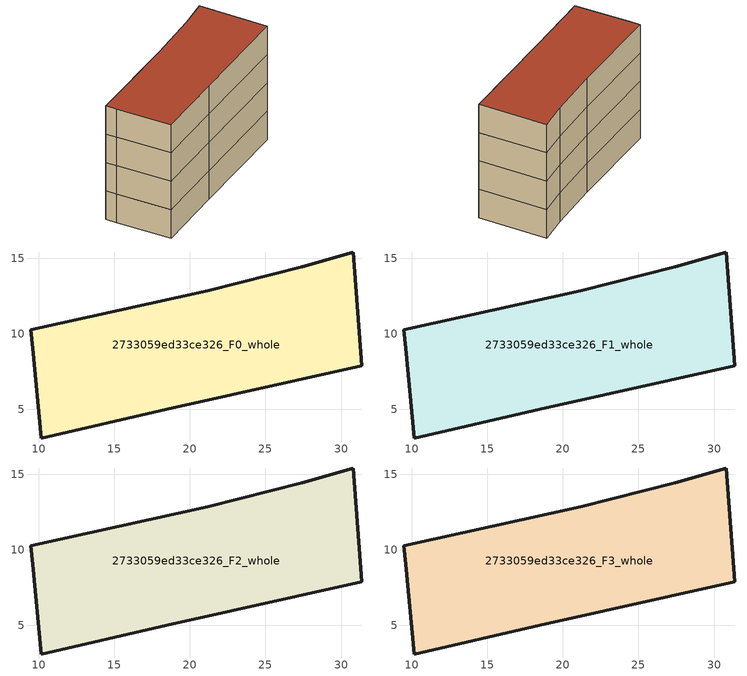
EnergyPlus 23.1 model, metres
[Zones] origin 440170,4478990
2733059ed33ce326_F0_whole
 floor ground (EU_floor_Construction): 30.8,15.41 31.37,7.88 18.48,5.01 10.19,3.11 9.6,9.06 9.48,10.28 21.19,12.86 27.45,14.43 z0
 wall outside (EU_wall_Construction): 9.48,10.28 9.6,9.06 10.19,3.11 18.48,5.01 31.37,7.88 30.8,15.41 27.45,14.43 21.19,12.86 9.48,10.28 z0:3
2733059ed33ce326_F1_whole
 floor to 2733059ed33ce326_F0_whole (EU_floor_Construction): 30.8,15.41 31.37,7.88 18.48,5.01 10.19,3.11 9.6,9.06 9.48,10.28 21.19,12.86 27.45,14.43 z3
 wall outside (EU_wall_Construction): 9.48,10.28 9.6,9.06 10.19,3.11 18.48,5.01 31.37,7.88 30.8,15.41 27.45,14.43 21.19,12.86 9.48,10.28 z3:6
2733059ed33ce326_F2_whole
 floor to 2733059ed33ce326_F1_whole (EU_floor_Construction): 30.8,15.41 31.37,7.88 18.48,5.01 10.19,3.11 9.6,9.06 9.48,10.28 21.19,12.86 27.45,14.43 z6
 wall outside (EU_wall_Construction): 9.48,10.28 9.6,9.06 10.19,3.11 18.48,5.01 31.37,7.88 30.8,15.41 27.45,14.43 21.19,12.86 9.48,10.28 z6:9
2733059ed33ce326_F3_whole
 floor to 2733059ed33ce326_F2_whole (EU_floor_Construction): 30.8,15.41 31.37,7.88 18.48,5.01 10.19,3.11 9.6,9.06 9.48,10.28 21.19,12.86 27.45,14.43 z9
 wall outside (EU_wall_Construction): 9.48,10.28 9.6,9.06 10.19,3.11 18.48,5.01 31.37,7.88 30.8,15.41 27.45,14.43 21.19,12.86 9.48,10.28 z9:12
 roof outside (EU_roof_Construction): 31.37,7.88 30.8,15.41 27.45,14.43 21.19,12.86 9.48,10.28 9.6,9.06 10.19,3.11 18.48,5.01 z12
[Building]
EU S2 Campaign: North Axis=0; Terrain=City; Solar Distribution=FullExterior
[Site:Location]
Madrid: Latitude=40.5; Longitude=-3.5; Time Zone=1; Elevation=609
[SizingPeriod:WeatherFileDays]
AnnualSizingPeriod: Begin Month=1; Begin Day of Month=1; End Month=12; End Day of Month=31; Day of Week for Start Day=Monday; Use Weather File Daylight Saving Period=No; Use Weather File Rain and Snow Indicators=No
[MATERIAL]
EU_InternalMass_Material: Roughness=MediumRough; Thickness=0.1; Conductivity=1; Density=1800; Specific Heat=900; Thermal Absorptance=0.9; Solar Absorptance=0.7; Visible Absorptance=0.7
[MATERIAL:NOMASS] Roughness=MediumRough; Thermal Absorptance=0.9; Solar Absorptance=0.7; Visible Absorptance=0.7
Name | Thermal Resistance
EU_wall_NoMass | 1.60022
EU_roof_NoMass | 1.57597
EU_floor_NoMass | 0.470652
[CONSTRUCTION]
EU_wall_Construction: EU_wall_NoMass
EU_roof_Construction: EU_roof_NoMass
EU_floor_Construction: EU_floor_NoMass
EU_InternalMass_Construction: EU_InternalMass_Material
[ZONE] Type=1; Multiplier=1; Ceiling Height=autocalculate; Volume=467.896; Floor Area=autocalculate; Part of Total Floor Area=Yes
2733059ed33ce326_F0_whole; 2733059ed33ce326_F1_whole; 2733059ed33ce326_F2_whole; 2733059ed33ce326_F3_whole
[INTERNALMASS] Construction=EU_InternalMass_Construction; Surface Area=155.966
Name | Zone or ZoneList
2733059ed33ce326_F0_whole_EU_InternalMass | 2733059ed33ce326_F0_whole
2733059ed33ce326_F1_whole_EU_InternalMass | 2733059ed33ce326_F1_whole
2733059ed33ce326_F2_whole_EU_InternalMass | 2733059ed33ce326_F2_whole
2733059ed33ce326_F3_whole_EU_InternalMass | 2733059ed33ce326_F3_whole
[OTHEREQUIPMENT] Fuel Type=Electricity; Design Level Calculation Method=Watts/Area; Power per Zone Floor Area=1; Fraction Latent=0; Fraction Radiant=0; Fraction Lost=0; Carbon Dioxide Generation Rate=0; EndUse Subcategory=EU_Step8_InternalGains
Name | Zone or ZoneList or Space or SpaceList | Schedule
EU_Step8_InternalGain_2733059ed33ce326_F0_whole_f000 | 2733059ed33ce326_F0_whole | EU_Step8_GainSchedule_2733059ed33ce326_F0_whole_f000
EU_Step8_InternalGain_2733059ed33ce326_F1_whole_f000 | 2733059ed33ce326_F1_whole | EU_Step8_GainSchedule_2733059ed33ce326_F1_whole_f000
EU_Step8_InternalGain_2733059ed33ce326_F2_whole_f000 | 2733059ed33ce326_F2_whole | EU_Step8_GainSchedule_2733059ed33ce326_F2_whole_f000
EU_Step8_InternalGain_2733059ed33ce326_F3_whole_f000 | 2733059ed33ce326_F3_whole | EU_Step8_GainSchedule_2733059ed33ce326_F3_whole_f000
[ZONEVENTILATION:DESIGNFLOWRATE] Schedule=EU_AlwaysOn; Design Flow Rate Calculation Method=AirChanges/Hour; Air Changes per Hour=0.480704; Ventilation Type=Natural; Fan Pressure Rise=0; Fan Total Efficiency=1; Constant Term Coefficient=1; Temperature Term Coefficient=0; Velocity Term Coefficient=0; Velocity Squared Term Coefficient=0; Minimum Indoor Temperature=-100; Maximum Indoor Temperature=100; Delta Temperature=-100; Minimum Outdoor Temperature=-100; Maximum Outdoor Temperature=100; Maximum Wind Speed=40
Name | Zone or ZoneList or Space or SpaceList
EU_ConstantAir_2733059ed33ce326_F0_whole | 2733059ed33ce326_F0_whole
EU_ConstantAir_2733059ed33ce326_F1_whole | 2733059ed33ce326_F1_whole
EU_ConstantAir_2733059ed33ce326_F2_whole | 2733059ed33ce326_F2_whole
EU_ConstantAir_2733059ed33ce326_F3_whole | 2733059ed33ce326_F3_whole
[HVACTEMPLATE:THERMOSTAT] Constant Heating Setpoint=20; Constant Cooling Setpoint=50
EU_HeatOnly_2733059ed33ce326_F0_whole; EU_HeatOnly_2733059ed33ce326_F1_whole; EU_HeatOnly_2733059ed33ce326_F2_whole; EU_HeatOnly_2733059ed33ce326_F3_whole
[HVACTEMPLATE:ZONE:IDEALLOADSAIRSYSTEM] System Availability Schedule=EU_AlwaysOn; Maximum Heating Supply Air Temperature=50; Minimum Cooling Supply Air Temperature=13; Maximum Heating Supply Air Humidity Ratio=0.0156; Minimum Cooling Supply Air Humidity Ratio=0.0077; Heating Limit=NoLimit; Cooling Limit=NoLimit; Heating Availability Schedule=EU_AlwaysOn; Cooling Availability Schedule=EU_CoolingOff; Dehumidification Control Type=ConstantSensibleHeatRatio; Cooling Sensible Heat Ratio=0.7; Dehumidification Setpoint=60; Humidification Control Type=None; Humidification Setpoint=30; Outdoor Air Method=None; Outdoor Air Flow Rate per Person=0.00944; Outdoor Air Flow Rate per Zone Floor Area=0; Outdoor Air Flow Rate per Zone=0; Demand Controlled Ventilation Type=None; Outdoor Air Economizer Type=NoEconomizer; Heat Recovery Type=None; Sensible Heat Recovery Effectiveness=0.7; Latent Heat Recovery Effectiveness=0.65
Name | Template Thermostat
2733059ed33ce326_F0_whole | EU_HeatOnly_2733059ed33ce326_F0_whole
2733059ed33ce326_F1_whole | EU_HeatOnly_2733059ed33ce326_F1_whole
2733059ed33ce326_F2_whole | EU_HeatOnly_2733059ed33ce326_F2_whole
2733059ed33ce326_F3_whole | EU_HeatOnly_2733059ed33ce326_F3_whole
[SIZING:ZONE] Zone Cooling Design Supply Air Temperature Input Method=SupplyAirTemperature; Zone Cooling Design Supply Air Temperature=13; Zone Heating Design Supply Air Temperature Input Method=SupplyAirTemperature; Zone Heating Design Supply Air Temperature=50; Zone Cooling Design Supply Air Humidity Ratio=0.008; Zone Heating Design Supply Air Humidity Ratio=0.008; Cooling Design Air Flow Method=DesignDay; Cooling Design Air Flow Rate=0; Cooling Minimum Air Flow per Zone Floor Area=0.000762; Cooling Minimum Air Flow=0; Cooling Minimum Air Flow Fraction=0.2; Heating Design Air Flow Method=DesignDay; Heating Design Air Flow Rate=0; Heating Maximum Air Flow per Zone Floor Area=0.002032; Heating Maximum Air Flow=0.141576; Heating Maximum Air Flow Fraction=0.3; Account for Dedicated Outdoor Air System=No; Dedicated Outdoor Air System Control Strategy=NeutralSupplyAir; Dedicated Outdoor Air Low Setpoint Temperature for Design=autosize; Dedicated Outdoor Air High Setpoint Temperature for Design=autosize; Zone Load Sizing Method=Sensible Load Only No Latent Load; Zone Latent Cooling Design Supply Air Humidity Ratio Input Method=HumidityRatioDifference; Zone Cooling Design Supply Air Humidity Ratio Difference=0.005; Zone Latent Heating Design Supply Air Humidity Ratio Input Method=HumidityRatioDifference; Zone Humidification Design Supply Air Humidity Ratio Difference=0.005
2733059ed33ce326_F0_whole; 2733059ed33ce326_F1_whole; 2733059ed33ce326_F2_whole; 2733059ed33ce326_F3_whole
[SCHEDULE:CONSTANT]
Name | Hourly Value
EU_AlwaysOn | 1
EU_CoolingOff | 0
[SCHEDULE:FILE] Column Number=1; Rows to Skip at Top=0; Number of Hours of Data=8760; Column Separator=Comma; Interpolate to Timestep=No; Minutes per Item=60; Adjust Schedule for Daylight Savings=Yes
Name | File
EU_Step8_GainSchedule_2733059ed33ce326_F0_whole_f000 | C:\Users\o_iseri\Desktop\OpenUBEM\openubem\outputs\eu_evidence\EU-11\ES-MAD-BERRUGUETE\idfs\2733059ed33ce326\2733059ed33ce326_F0_whole_f000_gain.csv
EU_Step8_GainSchedule_2733059ed33ce326_F1_whole_f000 | C:\Users\o_iseri\Desktop\OpenUBEM\openubem\outputs\eu_evidence\EU-11\ES-MAD-BERRUGUETE\idfs\2733059ed33ce326\2733059ed33ce326_F1_whole_f000_gain.csv
EU_Step8_GainSchedule_2733059ed33ce326_F2_whole_f000 | C:\Users\o_iseri\Desktop\OpenUBEM\openubem\outputs\eu_evidence\EU-11\ES-MAD-BERRUGUETE\idfs\2733059ed33ce326\2733059ed33ce326_F2_whole_f000_gain.csv
EU_Step8_GainSchedule_2733059ed33ce326_F3_whole_f000 | C:\Users\o_iseri\Desktop\OpenUBEM\openubem\outputs\eu_evidence\EU-11\ES-MAD-BERRUGUETE\idfs\2733059ed33ce326\2733059ed33ce326_F3_whole_f000_gain.csv
